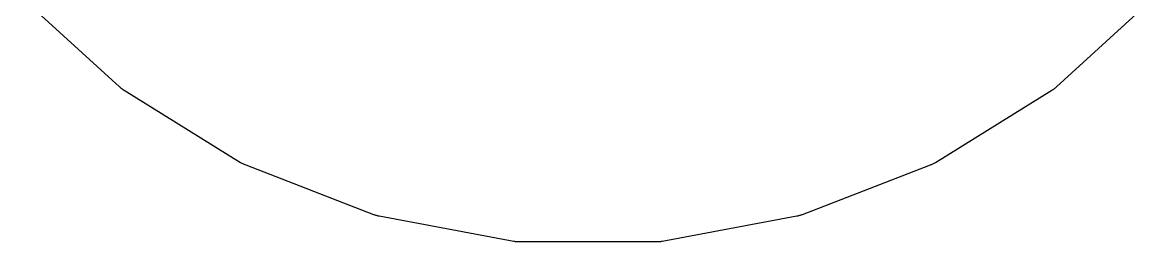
# Model space of a CAD drawing. Header units: metres. Extents: x -562 to 687, y -412 to 337.
# Drawn here: x 441.45 to 459.59, y 38.83 to 42.4 of the extents above; entities that cross this region are included whole.
import ezdxf

# ---------------------------------------------------------------- set-up
doc = ezdxf.new("R2010")
doc.units = ezdxf.units.M

msp = doc.modelspace()

# ---------------------------------------------------------------- linework, layer by layer
msp.add_lwpolyline([(441.447, 42.786), (443.024, 41.349), (443.032, 41.342), (443.041, 41.334), (443.05, 41.327), (443.059, 41.32), (443.068, 41.313), (443.078, 41.306), (443.083, 41.303), (443.083, 41.303), (443.085, 41.301), (443.097, 41.294), (444.989, 40.122), (444.999, 40.116), (445.009, 40.111), (445.018, 40.105), (445.028, 40.1), (445.028, 40.1), (445.037, 40.096), (445.046, 40.092), (445.059, 40.086), (445.071, 40.081), (447.146, 39.278), (447.157, 39.274), (447.168, 39.27), (447.179, 39.266), (447.19, 39.263), (447.201, 39.26), (447.212, 39.257), (447.223, 39.255), (447.235, 39.252), (449.422, 38.844), (449.433, 38.842), (449.445, 38.84), (449.456, 38.838), (449.467, 38.837), (449.479, 38.836), (449.491, 38.836), (449.502, 38.835), (449.514, 38.835), (451.738, 38.835), (451.75, 38.835), (451.762, 38.836), (451.773, 38.836), (451.785, 38.837), (451.796, 38.838), (451.808, 38.84), (451.819, 38.842), (451.83, 38.844), (454.017, 39.252), (454.029, 39.255), (454.04, 39.257), (454.051, 39.26), (454.062, 39.263), (454.073, 39.266), (454.084, 39.27), (454.095, 39.274), (454.106, 39.278), (456.181, 40.081), (456.191, 40.086), (456.202, 40.09), (456.213, 40.095), (456.223, 40.1), (456.233, 40.105), (456.243, 40.111), (456.253, 40.116), (456.263, 40.122), (458.155, 41.294), (458.165, 41.3), (458.174, 41.306), (458.184, 41.313), (458.193, 41.32), (458.202, 41.327), (458.211, 41.334), (458.22, 41.342), (458.229, 41.349), (459.593, 42.593)])

doc.saveas('drawing.dxf')
